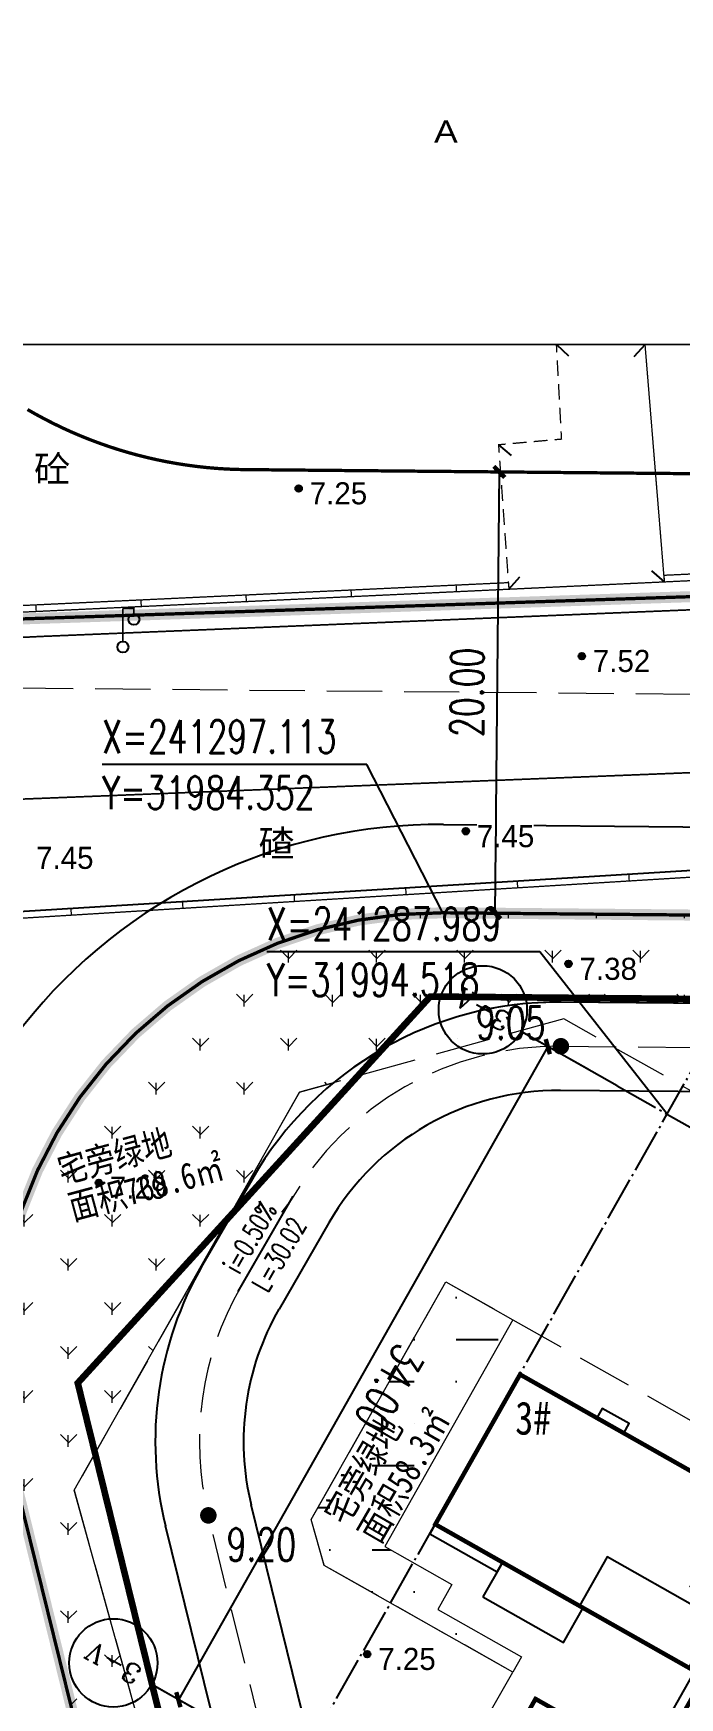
# Model space of a CAD drawing. Extents: x -83084 to 31773731, y -158416 to 241421036.
# Drawn here: x 31965.8 to 31995.1, y 241261.5 to 241337 of the extents above; entities that cross this region are included whole.
import ezdxf
from ezdxf.enums import TextEntityAlignment as Align
from ezdxf.xclip import XClip

# ---------------------------------------------------------------- set-up
doc = ezdxf.new("R2010")
doc.units = 0
doc.header["$LTSCALE"] = 1000
doc.header["$MEASUREMENT"] = 0
doc.header["$XCLIPFRAME"] = 0
for name, pattern in [('2', [0]), ('677', [0]), ('721020', [0]), ('721120', [0]), ('CENTER2', [1.125, 0.75, -0.125, 0.125, -0.125]), ('DASH', [0.35, 0.25, -0.1]), ('DOTE', [2.42, 2, -0.2, 0.02, -0.2])]:
    doc.linetypes.add(name, pattern=pattern)
for name, color, linetype in [('AXIS', 3, 'Continuous'), ('AXIS_TEXT', 7, 'Continuous'), ('DIM_COOR', 3, 'Continuous'), ('DIM_ELEV', 3, 'Continuous'), ('DIM_SYMB', 3, 'Continuous'), ('DOTE', 14, 'DOTE'), ('GZ_BJT_功能地块', 1, 'Continuous'), ('GZ_BJT_总平面', 2, 'Continuous'), ('GZ_BJT_指标表', 7, 'Continuous'), ('GZ_BJT_用地界线', 1, 'Continuous'), ('GZ_BJT_绿地', 3, 'Continuous'), ('MJX', 6, 'Continuous'), ('PUB_DIM', 3, 'Continuous'), ('PUB_TEXT', 7, 'Continuous'), ('Road_2', 134, 'Continuous'), ('ROOF', 4, 'Continuous'), ('净用地', 1, 'Continuous'), ('地库', 5, 'DASH'), ('规划道路边线', 165, 'Continuous')]:
    doc.layers.add(name, color=color, linetype=linetype)
for name, color, linetype, lineweight in [('xf', 153, 'Continuous', 0), ('绿地', 86, 'Continuous', 0), ('道路中线', 252, 'Continuous', 0)]:
    doc.layers.add(name, color=color, linetype=linetype, lineweight=lineweight)
doc.layers.add('地形', color=7, linetype='Continuous', true_color=0x323232)
doc.layers.add('建筑控制线', color=7, linetype='Continuous', true_color=0xff0505)
doc.styles.add('_TCH_AXIS', font='COMPLEX', dxfattribs={"bigfont": 'GBCBIG'})
doc.styles.add('_TCH_DIM', font='SIMPLEX', dxfattribs={"bigfont": 'GBCBIG'})
doc.styles.add('_TCH_DIM_T3', font='SIMPLEX', dxfattribs={"width": 0.705882, "bigfont": 'GBCBIG'})
doc.styles.add('COMPLEX', font='COMPLEX')
doc.styles.add('DMHT', font='')
doc.styles.add('GKST', font='')
doc.styles.add('JMHT', font='')
doc.styles.add('JTHT', font='')
doc.styles.add('黑体', font='simhei.ttf')
doc.styles.get('DMHT').set_extended_font_data('方正细等线简体')
doc.styles.get('GKST').set_extended_font_data('方正细等线简体')
doc.styles.get('JMHT').set_extended_font_data('方正细等线简体')
doc.styles.get('JTHT').set_extended_font_data('方正细等线简体')
doc.dimstyles.new('_TCH_ARCH_M_M&&1', dxfattribs={"dimtxt": 1.4875, "dimasz": 0.5, "dimexe": 1.25, "dimexo": 1.5, "dimgap": 0.63125, "dimtad": 1, "dimzin": 0, "dimdsep": 46, "dimtxsty": '_TCH_DIM_T3', "dimblk": 'ARCHTICK', "dimcen": 0.09, "dimclrt": 7, "dimazin": 2, "dimtfac": 1, "dimtdec": 0, "dimtix": 1, "dimtmove": 2, "dimatfit": 3, "dimfxl": 0, "dimtolj": 1, "dimtzin": 0, "dimarcsym": 0})

# ---------------------------------------------------------------- blocks, each defined once
blk = doc.blocks.new('jjjg')
at = {"layer": '净用地'}
blk.add_lwpolyline([(312.729, 260.842, 0.339359), (303.139, 268.339), (188.333, 269.388, 0.489761), (168.731, 244.6), (203.627, 103.082, 0.417511), (228.052, 88.507), (339.507, 117.323, 0.414214), (346.685, 129.508)], format="xyb", close=True, dxfattribs=at)
at = {"layer": '建筑控制线', "color": 1, "linetype": 'CENTER2', "ltscale": 0.01, "const_width": 0.5}
for points in [[(383.239, 107.973), (344.513, 97.96), (232.405, 68.975), (183.609, 58.956), (155.208, 51.953), (155.198, 51.951), (135.846, 179.065), (134.192, 189.926), (133.85, 194.329), (133.812, 204.312), (133.812, 204.314), (133.604, 259.566), (133.74, 265.128), (133.853, 269.743), (134.678, 279.892), (134.86, 281.203), (147.348, 281.975), (306.164, 287.26), (316.913, 289.169, 0.024864), (335.611, 291.821, 0.001838), (336.982, 292.091), (359.271, 296.561)], [(357.562, 275.82), (341.257, 272.55, 0.43043), (333.542, 260.242), (334.652, 255.949), (335.41, 253.018), (366.048, 134.514), (346.685, 129.508), (312.729, 260.842, 0.339359), (303.139, 268.339), (188.333, 269.388, 0.489761), (168.731, 244.6), (146.967, 207.555), (138.651, 241.283, -0.019329), (133.74, 265.128), (133.853, 269.743), (134.678, 279.892), (134.86, 281.203), (147.348, 281.975), (306.164, 287.26), (316.913, 289.169, 0.024864), (335.611, 291.821, 0.001838), (336.982, 292.091), (359.271, 296.561)]]:
    blk.add_lwpolyline(points, format="xyb", dxfattribs=at)
blk.add_lwpolyline([(494.359, 136.702), (383.239, 107.973), (344.513, 97.96), (232.405, 68.975), (183.609, 58.956), (152.953, 183.282), (146.967, 207.555), (168.731, 244.6), (203.627, 103.082, 0.417511), (228.052, 88.507), (339.507, 117.323, 0.414214), (346.685, 129.508), (366.048, 134.514, 0.414214), (378.233, 127.336), (473.781, 152.039, 0.284842), (488.344, 167.276, 0.182676), (486.181, 181.252), (468.473, 212.548, -0.074148), (445.195, 273.123), (466.343, 230.518), (514.694, 142.859)], format="xyb", close=True, dxfattribs=at)
blk.add_lwpolyline([(494.359, 136.702), (383.239, 107.973), (344.513, 97.96), (232.405, 68.975), (183.609, 58.956), (152.953, 183.282), (146.967, 207.555), (168.731, 244.6), (203.627, 103.082, 0.417511), (228.052, 88.507), (339.507, 117.323, 0.414214), (346.685, 129.508), (366.048, 134.514, 0.414214), (378.233, 127.336), (473.781, 152.039, 0.284842), (488.344, 167.276, 0.182676), (486.181, 181.252), (468.473, 212.548, -0.074148), (445.195, 273.123), (466.343, 230.518), (514.694, 142.859)], format="xyb", close=True, dxfattribs=at)
blk = doc.blocks.new('64343')
for p, q in [((-46.506, 139.304), (-90.069, 139.702)), ((-46.042, 135.3), (-90.105, 135.702)), ((-104.071, 131.703), (-106.327, 127.796)), ((-100.607, 129.703), (-102.863, 125.796)), ((-86.59, 45.825), (-104.122, 116.923)), ((-90.474, 44.867), (-108.005, 115.965))]:
    blk.add_line(p, q)
for centre, radius, start, end in [((-90.215, 123.703), 16, 89.4766, 150), ((-90.215, 123.703), 12, 89.4766, 150), ((-92.471, 119.796), 16, 150, 193.85182), ((-92.471, 119.796), 12, 150, 193.85182)]:
    blk.add_arc(centre, radius, start, end)
blk = doc.blocks.new('xf')
at = {"linetype": 'DASH', "ltscale": 0.01}
blk.add_lwpolyline([(-23.786, -95.034), (-28.503, -109.996), (-22.765, -121.018), (-2.998, -127.251), (9.655, -120.664), (13.042, -109.922), (0.93, -106.103), (-2.024, -115.469), (-3.941, -116.468), (-15.74, -112.748), (-11.387, -98.943)], close=True, dxfattribs=at)
blk = doc.blocks.new('21505003')
at = {"color": 0, "linetype": 'Continuous', "lineweight": -3}
blk.add_lwpolyline([(0, 0), (1.5, 0)], dxfattribs=at)
blk = doc.blocks.new('333')
at = {"color": 0, "linetype": 'Continuous', "lineweight": -3, "const_width": 0.15}
for points in [[(0, 0.5), (0, 3.5)], [(0, 3.5), (1, 3.5), (1, 3)]]:
    blk.add_lwpolyline(points, dxfattribs=at)
at = {"color": 0, "linetype": 'Continuous', "lineweight": -3}
for centre in [(1, 2.5), (0, 0)]:
    blk.add_circle(centre, 0.5, dxfattribs=at)
blk = doc.blocks.new('904')
at = {"linetype": '2'}
h = blk.add_hatch(color=0, dxfattribs=at)
edge = h.paths.add_edge_path(flags=0)
edge.add_arc((0, 0), 0.3, 0, 360)
at = {"color": 0, "linetype": 'Continuous', "lineweight": -3}
for radius in [0.3, 0.15]:
    blk.add_circle((0, 0), radius, dxfattribs=at)
blk = doc.blocks.new('ysdx12')
at = {"layer": '地形', "linetype": '721120', "lineweight": -3, "ltscale": 0.5, "const_width": 0.15}
blk.add_lwpolyline([(69.827, 199.881), (-48.646, 200.963), (-49.097, 200.971), (-49.548, 200.991), (-49.999, 201.02), (-50.448, 201.06), (-50.897, 201.11), (-51.344, 201.17), (-51.79, 201.24), (-52.234, 201.32), (-52.676, 201.41), (-53.116, 201.51), (-53.554, 201.62), (-53.989, 201.74), (-54.421, 201.869), (-54.851, 202.009), (-55.277, 202.158), (-55.699, 202.316), (-56.118, 202.484), (-56.533, 202.661), (-56.944, 202.848), (-57.35, 203.044), (-57.752, 203.249), (-58.15, 203.463), (-58.542, 203.686)], dxfattribs=at)
at = {"layer": '地形', "linetype": 'Continuous', "lineweight": -3, "ltscale": 0.5}
for points, const_width in [([(83.837, 228.783), (83.843, 206.618), (-60.916, 206.63), (-60.915, 224.143)], 0.075), ([(-34.573, 206.628), (-34.554, 206.271)], 0.06), ([(-34.239, 206.628), (-34.573, 206.628)], 0.06), ([(-34.535, 205.914), (-34.496, 205.2)], 0.06), ([(-33.235, 206.628), (-33.904, 206.628)], 0.06), ([(-32.231, 206.628), (-32.9, 206.628)], 0.06), ([(-31.227, 206.628), (-31.896, 206.628)], 0.06), ([(-30.528, 206.269), (-30.557, 206.628), (-30.892, 206.628)], 0.06), ([(-30.557, 206.628), (-29.68, 195.874)], 0.06), ([(-30.441, 205.194), (-30.499, 205.911)], 0.06), ([(-34.477, 204.844), (-34.438, 204.13)], 0.06), ([(-30.353, 204.119), (-30.411, 204.835)], 0.06), ([(-34.419, 203.773), (-34.38, 203.059)], 0.06), ([(-30.265, 203.043), (-30.324, 203.76)], 0.06), ([(-36.874, 202.119), (-37.191, 202.09), (-37.165, 201.727)], 0.06), ([(-35.925, 202.204), (-36.558, 202.147)], 0.06), ([(-34.975, 202.289), (-35.608, 202.232)], 0.06), ([(-34.361, 202.702), (-34.342, 202.345), (-34.658, 202.317)], 0.06), ([(-30.177, 201.968), (-30.236, 202.685)], 0.06), ([(-37.139, 201.363), (-37.087, 200.635)], 0.06), ([(-30.09, 200.892), (-30.148, 201.609)], 0.06), ([(-37.061, 200.272), (-37.009, 199.544)], 0.06), ([(-30.002, 199.817), (-30.061, 200.534)], 0.06), ([(-36.983, 199.18), (-36.931, 198.453)], 0.06), ([(-29.914, 198.742), (-29.973, 199.459)], 0.06), ([(-141.318, 189.364), (-138.744, 188.86), (-135.073, 188.266), (-89.118, 191.861), (-57.993, 193.4), (20.199, 196.606), (78.116, 198.751)], 0.075), ([(-29.827, 197.666), (-29.885, 198.383)], 0.06), ([(-36.905, 198.089), (-36.852, 197.361)], 0.06), ([(-36.826, 196.998), (-36.774, 196.27)], 0.06), ([(-29.739, 196.591), (-29.797, 197.308)], 0.06), ([(-29.695, 196.174), (-6.814, 197.251)], 0.06), ([(-29.68, 195.874), (-6.8, 196.952)], 0.06), ([(-30.072, 195.856), (-29.68, 195.874), (-29.71, 196.233)], 0.06), ([(-29.68, 195.874), (-29.695, 196.174)], 0.06), ([(-29.68, 195.874), (-29.695, 196.174)], 0.06), ([(-74.824, 194.049), (-36.736, 195.842)], 0.06), ([(-74.81, 193.749), (-36.722, 195.543)], 0.06), ([(-43.864, 195.206), (-43.878, 195.506)], 0.06), ([(-39.103, 195.431), (-39.117, 195.73)], 0.06), ([(-36.748, 195.906), (-36.722, 195.543), (-36.331, 195.561)], 0.06), ([(-36.722, 195.543), (-36.736, 195.842)], 0.06), ([(-36.722, 195.543), (-29.68, 195.874)], 0.06), ([(-35.94, 195.579), (-35.157, 195.616)], 0.06), ([(-34.766, 195.635), (-33.984, 195.672)], 0.06), ([(-33.593, 195.69), (-32.81, 195.727)], 0.06), ([(-32.419, 195.745), (-31.637, 195.782)], 0.06), ([(-31.245, 195.801), (-30.463, 195.837)], 0.06), ([(-58.147, 194.534), (-58.161, 194.833)], 0.06), ([(-53.386, 194.758), (-53.4, 195.058)], 0.06), ([(-48.625, 194.982), (-48.639, 195.282)], 0.06), ([(68.934, 190.807), (0.318, 188.37), (-68.765, 185.637), (-95.118, 183.709)], 0.075), ([(77.42, 189.285), (-68.801, 180.323), (-68.81, 180.735)], 0.06), ([(77.439, 188.986), (-69.095, 180.004), (-69.11, 180.729)], 0.06), ([(-31.291, 182.622), (-31.272, 182.322)], 0.06), ([(-41.403, 182.002), (-41.385, 181.703)], 0.06), ([(-36.347, 182.312), (-36.328, 182.013)], 0.06), ([(-56.572, 181.072), (-56.554, 180.773)], 0.06), ([(-51.516, 181.382), (-51.497, 181.083)], 0.06), ([(-46.459, 181.692), (-46.441, 181.393)], 0.06)]:
    blk.add_lwpolyline(points, dxfattribs=dict(at, const_width=const_width))
at = {"layer": '地形', "linetype": '721020', "lineweight": -3, "ltscale": 0.5, "const_width": 0.15}
blk.add_lwpolyline([(155.187, 19.465), (116.461, 9.453), (4.353, -19.532), (-44.443, -29.551), (-72.844, -36.554), (-72.854, -36.557), (-92.206, 90.558), (-93.86, 101.419), (-94.202, 105.822), (-94.24, 115.804), (-94.24, 115.807), (-94.448, 171.059), (-94.312, 176.62), (-94.199, 181.236), (-93.374, 191.385), (-93.192, 192.696), (-80.704, 193.468), (78.112, 198.753), (88.861, 200.662, 0.024922), (107.559, 203.314, 0.002245), (108.93, 203.583), (131.218, 208.054)], format="xyb", dxfattribs=at)
at = {"layer": '地形', "linetype": '677', "lineweight": -3, "ltscale": 0.5, "const_width": 0.06}
blk.add_lwpolyline([(-29.68, 195.874), (-6.8, 196.952)], dxfattribs=at)
at = {"layer": '地形', "linetype": '721120', "lineweight": -3, "ltscale": 0.5, "const_width": 0.15}
blk.add_lwpolyline([(84.677, 172.335), (118.633, 41.001, -0.414214), (111.455, 28.816), (0, 0, -0.417511), (-24.425, 14.575), (-59.321, 156.093, -0.489761), (-39.72, 180.881), (75.087, 179.832, -0.339359), (84.677, 172.335)], format="xyb", close=True, dxfattribs=at)
at = {"layer": '地形', "linetype": '677', "lineweight": -3, "ltscale": 0.5}
blk.add_polyline3d([(77.42, 189.285, 0), (-68.801, 180.323, 0), (-68.81, 180.735, 0)], dxfattribs=at)
at = {"layer": '地形', "linetype": 'Continuous'}
for p, xscale, yscale, rotation in [((-34.573, 206.628), 0.5, 0.5, 316.545281008781), ((-30.557, 206.628), 0.4999999999999999, 0.4999999999999999, 227.3286397304008), ((-37.191, 202.09), 0.5, 0.5, 319.6029108133856), ((-36.722, 195.543), 0.5, 0.5, 48.39567055187485), ((-29.68, 195.874), 0.5, 0.5, 138.679122719185)]:
    blk.add_blockref('21505003', p, dxfattribs=dict(at, xscale=xscale, yscale=yscale, rotation=rotation))
at = {"layer": '地形', "linetype": 'Continuous', "xscale": 0.5, "yscale": 0.5}
blk.add_blockref('333', (-54.22, 192.924), dxfattribs=at)
at = {"layer": '地形', "style": 'JMHT', "width": 1.2}
blk.add_text('A', height=1, dxfattribs=at).set_placement((-40.116, 215.484), align=Align.BOTTOM_LEFT)
at = {"layer": '地形', "style": 'GKST'}
blk.add_text('砼', height=1.2, dxfattribs=at).set_placement((-58.244, 200.035), align=Align.BOTTOM_LEFT)
at = {"layer": '地形', "style": 'JTHT'}
blk.add_text('碴', height=1.2, dxfattribs=at).set_placement((-47.251, 184.029), align=Align.MIDDLE_CENTER)
for points in [[(-45.752, 200.51), (-43.177, 200.51), (-43.177, 199.26), (-45.752, 199.26)], [(-32.922, 192.912), (-30.347, 192.912), (-30.347, 191.662), (-32.922, 191.662)], [(-38.177, 184.973), (-35.602, 184.973), (-35.602, 183.723), (-38.177, 183.723)], [(-58.153, 183.99), (-55.578, 183.99), (-55.578, 182.74), (-58.153, 182.74)], [(-33.523, 178.961), (-30.948, 178.961), (-30.948, 177.711), (-33.523, 177.711)], [(-54.813, 169.041), (-52.238, 169.041), (-52.238, 167.791), (-54.813, 167.791)], [(-42.645, 147.689), (-40.07, 147.689), (-40.07, 146.439), (-42.645, 146.439)]]:
    blk.add_wipeout(points).dxf.layer = '地形'
at = {"layer": '地形', "linetype": 'Continuous', "xscale": 0.5, "yscale": 0.5}
for p in [(-46.252, 200.11), (-33.422, 192.512), (-38.677, 184.573), (-34.023, 178.561), (-55.313, 168.641), (-43.145, 147.289)]:
    blk.add_blockref('904', p, dxfattribs=at)
at = {"layer": '地形', "style": 'DMHT'}
for s, p in [('7.25', (-45.752, 200.39)), ('7.52', (-32.922, 192.792)), ('7.45', (-38.177, 184.853)), ('7.45', (-58.153, 183.87)), ('7.38', (-33.523, 178.841)), ('7.29', (-54.813, 168.921)), ('7.25', (-42.645, 147.569))]:
    blk.add_text(s, height=1, dxfattribs=at).set_placement(p, align=Align.TOP_LEFT)
blk = doc.blocks.new('azf13')
at = {"layer": 'MJX', "color": 0, "ltscale": 10}
blk.add_line((6.925, 7.65), (11.4, 7.65), dxfattribs=at)
at = {"layer": 'MJX', "color": 0, "ltscale": 10, "const_width": 0.2}
blk.add_lwpolyline([(0.7, 4.8), (2.025, 6.125), (2.025, 8.35), (3.625, 8.35), (3.625, 9.85), (-0.875, 9.85), (-0.875, 21.35), (6.925, 21.35), (6.925, 7.15), (9.8, 7.15), (9.8, 7.35), (11.4, 7.35), (11.4, 9.1), (13.6, 9.1), (13.6, 10.7), (15.9, 10.7), (15.9, 11.3), (21.1, 11.3), (21.1, 8.3), (20.1, 8.3), (20.1, 1.9), (21.6, 1.9), (21.6, -0.1), (21.1, -0.1), (21.1, -3.3), (17.6, -3.3), (17.6, -2.7), (12.1, -2.7), (12.1, 1.7), (10.7, 1.7), (10.7, 3.85), (9.1, 3.85), (9.1, 2.025), (5.275, -1.8), (3.495, -1.8), (3.495, -3.55), (5.445, -3.55), (5.445, -4.65), (9.65, -4.65), (9.65, -9.95), (8.65, -9.95), (8.65, -12.65), (5.15, -12.65), (5.15, -12.25), (-1.65, -12.25), (-1.65, -12.65), (-5.15, -12.65), (-5.15, -9.95), (-6.15, -9.95), (-6.15, -4.65), (-1.85, -4.65), (-1.85, -3.55), (0, -3.55), (0, 0), (-14, 0), (-14, 7.8), (-2.5, 7.8), (-2.5, 3.3), (-1, 3.3), (-1, 4.8)], close=True, dxfattribs=at)
at = {"layer": 'MJX', "color": 0, "ltscale": 10}
for points in [[(7.425, 21.35), (7.425, 17.85), (6.925, 17.85), (6.925, 21.35)], [(-0.875, 17.35), (-0.875, 15.95), (-1.375, 15.95), (-1.375, 17.35)], [(8.725, 17.85), (8.725, 13.65), (6.925, 13.65), (6.925, 17.85)], [(-0.875, 12.45), (-0.875, 11.05), (-1.375, 11.05), (-1.375, 12.45)], [(21.6, 11.3), (21.1, 11.3), (21.1, 8.3), (21.6, 8.3)], [(3.625, 9.85), (1.325, 9.85), (1.325, 8.15), (2.025, 8.15), (2.025, 8.35), (3.625, 8.35)], [(13.6, 9.1), (13.6, 10.3), (13.1, 10.3), (13.1, 9.1)], [(-10, 7.8), (-8.6, 7.8), (-8.6, 8.3), (-10, 8.3)], [(-5.1, 7.8), (-3.7, 7.8), (-3.7, 8.3), (-5.1, 8.3)], [(21.6, 8.3), (20.1, 8.3), (20.1, 1.9), (21.6, 1.9)], [(-2.5, 3.3), (-2.5, 5.6), (-0.8, 5.6), (-0.8, 4.8), (-1, 4.8), (-1, 3.3)], [(1.505, 1.8), (1.505, -1.35), (3.295, -1.35), (3.295, -1.8), (5.275, -1.8), (9.1, 2.025), (9.1, 4.05), (8.495, 4.05), (8.495, 5.65), (5.355, 5.65)], [(3.44, 0.466), (6.834, 3.86), (8.885, 1.81), (5.49, -1.585)], [(9.1, 3.35), (10.7, 3.35), (10.7, 3.85), (9.1, 3.85)], [(-0.8, 0), (-0.8, 1.4), (0.2, 1.4), (0.2, 3.3), (-1.65, 3.3), (-1.65, 2.55), (-6.5, 2.55), (-6.5, 0)], [(-14, -0.5), (-10.5, -0.5), (-10.5, 0), (-14, 0)], [(-10.5, -1.8), (-6.3, -1.8), (-6.3, 0), (-10.5, 0)], [(0, -3.55), (0, 0), (-0.5, 0), (-0.5, -3.55)], [(21.6, -0.1), (21.1, -0.1), (21.1, -3.3), (21.6, -3.3)], [(3.495, -3.55), (3.495, -1.8), (3.995, -1.8), (3.995, -3.55)], [(14.7, -3.2), (16.1, -3.2), (16.1, -2.7), (14.7, -2.7)], [(-6.65, -8.35), (-6.65, -6.95), (-6.15, -6.95), (-6.15, -8.35)], [(10.15, -8.35), (10.15, -6.95), (9.65, -6.95), (9.65, -8.35)], [(-5.15, -13.15), (-1.65, -13.15), (-1.65, -12.65), (-5.15, -12.65)], [(-1.85, -13.75), (5.35, -13.75), (5.35, -13.15), (5.15, -13.15), (5.15, -12.25), (-1.65, -12.25), (-1.65, -13.15), (-1.85, -13.15)], [(5.15, -13.15), (8.65, -13.15), (8.65, -12.65), (5.15, -12.65)]]:
    blk.add_lwpolyline(points, close=True, dxfattribs=at)
blk = doc.blocks.new('_ArchTick')
at = {"color": 0, "linetype": 'ByBlock', "const_width": 0.4}
blk.add_lwpolyline([(-0.5, -0.5), (0.5, 0.5)], dxfattribs=at)
blk = doc.blocks.new('*D189')
at = {"layer": 'Defpoints', "color": 0, "transparency": 16777216}
for p in [(-82.53, 158.835), (-80.152, 158.813), (-82.713, 138.836)]:
    blk.add_point(p, dxfattribs=at)
at = {"layer": 'PUB_DIM', "color": 0, "lineweight": -2, "transparency": 16777216}
for p, q in [((-81.03, 158.821), (-78.902, 158.802)), ((-80.335, 138.814), (-80.152, 158.813)), ((-81.213, 138.822), (-79.085, 138.803))]:
    blk.add_line(p, q, dxfattribs=at)
at = {"layer": 'PUB_DIM', "color": 0, "lineweight": -2, "transparency": 16777216, "xscale": 0.5, "yscale": 0.5, "zscale": 0.5}
for p, rotation in [((-80.152, 158.813), 89.47660326516423), ((-80.335, 138.814), 269.4766032651642)]:
    blk.add_blockref('_ArchTick', p, dxfattribs=dict(at, rotation=rotation))
at = {"layer": 'PUB_DIM', "color": 7, "transparency": 16777216, "insert": (-81.618, 148.826), "char_height": 1.4875, "attachment_point": 5, "rotation": 89.4766, "style": '_TCH_DIM_T3'}
blk.add_mtext('\\A1;20.00', dxfattribs=at)
blk = doc.blocks.new('2334223')
at = {"layer": 'DIM_SYMB'}
blk.add_hatch(color=256, dxfattribs=at).paths.add_polyline_path([(-71.275, 80.183), (-71.725, 79.403), (-71.829, 79.463)])
at = {"layer": 'DIM_ELEV', "color": 12, "const_width": 0.375}
for points in [[(-58.957, 86.971, 1), (-59.332, 86.971, 1)], [(-75.309, 65.713, 1), (-74.934, 65.713, 1)]]:
    blk.add_lwpolyline(points, format="xyb", close=True, dxfattribs=at)
at = {"layer": 'DIM_SYMB'}
blk.add_lwpolyline([(-73.775, 75.853), (-71.275, 80.183)], dxfattribs=at)
at = {"layer": '道路中线', "linetype": 'DASH', "ltscale": 0.01}
blk.add_lwpolyline([(-35.971, -27.709, 0.198912), (-42.494, -19.208), (-50.956, -14.323, -0.204126), (-57.549, -5.55), (-75.121, 65.713, -0.193709), (-73.653, 76.064), (-71.397, 79.971, -0.270398), (-59.145, 86.971), (-4.093, 86.468)], format="xyb", dxfattribs=at)
at = {"style": '_TCH_DIM', "width": 0.705882}
blk.add_text('L=30.02', height=0.8925, rotation=60, dxfattribs=at).set_placement((-72.431, 75.764))
at = {"layer": 'DIM_SYMB', "color": 7, "style": '_TCH_DIM', "width": 0.705882}
blk.add_text('i=0.50%', height=0.8925, rotation=60, dxfattribs=at).set_placement((-73.713, 76.59))
at = {"layer": 'PUB_TEXT', "color": 12, "style": '_TCH_DIM', "width": 0.705882}
for s, p in [('9.05', (-62.992, 87.288)), ('9.20', (-74.294, 63.646))]:
    blk.add_text(s, height=1.4875, dxfattribs=at).set_placement(p)
blk = doc.blocks.new('ghdlbx')
at = {"layer": '规划道路边线', "linetype": '721120', "lineweight": -3, "ltscale": 0.5, "const_width": 0.15}
blk.add_lwpolyline([(69.827, 199.881), (-48.646, 200.963), (-49.097, 200.971), (-49.548, 200.991), (-49.999, 201.02), (-50.448, 201.06), (-50.897, 201.11), (-51.344, 201.17), (-51.79, 201.24), (-52.234, 201.32), (-52.676, 201.41), (-53.116, 201.51), (-53.554, 201.62), (-53.989, 201.74), (-54.421, 201.869), (-54.851, 202.009), (-55.277, 202.158), (-55.699, 202.316), (-56.118, 202.484), (-56.533, 202.661), (-56.944, 202.848), (-57.35, 203.044), (-57.752, 203.249), (-58.15, 203.463), (-58.542, 203.686)], dxfattribs=at)
blk.add_lwpolyline([(84.677, 172.335), (118.633, 41.001, -0.414214), (111.455, 28.816), (0, 0, -0.417511), (-24.425, 14.575), (-59.321, 156.093, -0.489761), (-39.72, 180.881), (75.087, 179.832, -0.339359), (84.677, 172.335)], format="xyb", close=True, dxfattribs=at)
at = {"layer": '道路中线', "linetype": 'DASH', "ltscale": 0.01}
blk.add_line((90.519, 189.691), (-81.137, 191.259), dxfattribs=at)
blk = doc.blocks.new('zbyd')
at = {"layer": 'DIM_COOR', "color": 3}
for p, q in [((-329.808, 133.244), (-341.798, 133.244)), ((-326.362, 126.528), (-329.808, 133.244))]:
    blk.add_line(p, q, dxfattribs=at)
at = {"layer": 'PUB_TEXT', "style": '_TCH_DIM', "width": 0.705882}
for s, p in [('X=241297.113', (-341.798, 133.769)), ('Y=31984.352', (-341.798, 131.231))]:
    blk.add_text(s, height=1.4875, dxfattribs=at).set_placement(p)
blk = doc.blocks.new('_AXISO')
blk.add_circle((0, 0), 0.5)
at = {"layer": 'AXIS_TEXT', "style": 'COMPLEX', "width": 1.041667}
blk.add_attdef('A', text='', height=0.56, dxfattribs=at).set_placement((-0.25, -0.28), (0.25, -0.28), align=Align.FIT)
blk = doc.blocks.new('*D116')
at = {"layer": 'Defpoints', "color": 0, "transparency": 16777216}
for p in [(11.793, 19.056), (15.408, 19.056), (11.793, -14.944)]:
    blk.add_point(p, dxfattribs=at)
at = {"layer": 'PUB_DIM', "color": 0, "lineweight": -2, "transparency": 16777216}
for p, q in [((13.293, 19.056), (16.658, 19.056)), ((15.408, -14.944), (15.408, 19.056)), ((13.293, -14.944), (16.658, -14.944))]:
    blk.add_line(p, q, dxfattribs=at)
at = {"layer": 'PUB_DIM', "color": 0, "lineweight": -2, "transparency": 16777216, "xscale": 0.5, "yscale": 0.5, "zscale": 0.5}
for p, rotation in [((15.408, 19.056), 90), ((15.408, -14.944), 270)]:
    blk.add_blockref('_ArchTick', p, dxfattribs=dict(at, rotation=rotation))
at = {"layer": 'PUB_DIM', "color": 7, "transparency": 16777216, "insert": (14.033, 2.056), "char_height": 1.4875, "attachment_point": 5, "rotation": 90, "style": '_TCH_DIM_T3'}
blk.add_mtext('\\A1;34.00', dxfattribs=at)
blk = doc.blocks.new('*D117')
at = {"layer": 'Defpoints', "color": 0, "transparency": 16777216}
for p in [(9.196, 23.871), (-26.404, 20.477), (9.196, 20.477)]:
    blk.add_point(p, dxfattribs=at)
at = {"layer": 'PUB_DIM', "color": 0, "lineweight": -2, "transparency": 16777216}
for p, q in [((-26.404, 21.977), (-26.404, 25.121)), ((9.196, 21.977), (9.196, 25.121)), ((-26.404, 23.871), (9.196, 23.871))]:
    blk.add_line(p, q, dxfattribs=at)
at = {"layer": 'PUB_DIM', "color": 0, "lineweight": -2, "transparency": 16777216, "xscale": 0.5, "yscale": 0.5, "zscale": 0.5, "rotation": 180}
blk.add_blockref('_ArchTick', (-26.404, 23.871), dxfattribs=at)
at = {"layer": 'PUB_DIM', "color": 0, "lineweight": -2, "transparency": 16777216, "xscale": 0.5, "yscale": 0.5, "zscale": 0.5}
blk.add_blockref('_ArchTick', (9.196, 23.871), dxfattribs=at)
at = {"layer": 'PUB_DIM', "color": 7, "transparency": 16777216, "insert": (-8.604, 25.246), "char_height": 1.4875, "attachment_point": 5, "style": '_TCH_DIM_T3'}
blk.add_mtext('\\A1;35.60', dxfattribs=at)
blk = doc.blocks.new('cc')
at = {"layer": 'PUB_DIM'}
dim = blk.add_aligned_dim(p1=(-82.713, 138.836), p2=(-82.53, 158.835), distance=-2.378, dimstyle='_TCH_ARCH_M_M&&1', dxfattribs=at)
dim.commit()
dim.dimension.update_dxf_attribs({"geometry": '*D189', "text_midpoint": (-81.618, 148.826)})
blk = doc.blocks.new('ADSFDFW')
at = {"layer": 'AXIS'}
for p, q in [((-26.404, 20.477), (-26.404, 25.477)), ((9.196, 20.477), (9.196, 25.477)), ((11.793, 19.056), (16.793, 19.056)), ((11.793, -14.944), (16.793, -14.944))]:
    blk.add_line(p, q, dxfattribs=at)
at = {"layer": 'DOTE', "ltscale": 0.001}
for p, q in [((-26.404, 20.477), (-26.404, -17.305)), ((9.196, 20.477), (9.196, -17.305)), ((11.793, 19.056), (-28.461, 19.056)), ((11.793, -14.944), (-28.461, -14.944))]:
    blk.add_line(p, q, dxfattribs=at)
at = {"layer": 'AXIS'}
ref = blk.add_blockref('_AXISO', (-26.404, 27.477), dxfattribs=dict(at, xscale=4, yscale=4, zscale=4))
ref.add_attrib('A', '3-1', dxfattribs={"layer": 'AXIS_TEXT', "height": 1.0148, "style": '_TCH_AXIS'}).set_placement((-27.709, 26.97), (-25.099, 26.97), align=Align.FIT)
ref = blk.add_blockref('_AXISO', (9.196, 27.477), dxfattribs=dict(at, xscale=4, yscale=4, zscale=4))
ref.add_attrib('A', '3-23', dxfattribs={"layer": 'AXIS_TEXT', "height": 0.7193, "style": '_TCH_AXIS'}).set_placement((7.843, 27.118), (10.549, 27.118), align=Align.FIT)
ref = blk.add_blockref('_AXISO', (18.793, 19.056), dxfattribs=dict(at, xscale=4, yscale=4, zscale=4))
ref.add_attrib('A', '3-V', dxfattribs={"layer": 'AXIS_TEXT', "height": 0.8854, "style": '_TCH_AXIS'}).set_placement((17.464, 18.613), (20.121, 18.613), align=Align.FIT)
ref = blk.add_blockref('_AXISO', (18.793, -14.944), dxfattribs=dict(at, xscale=4, yscale=4, zscale=4))
ref.add_attrib('A', '3-A', dxfattribs={"layer": 'AXIS_TEXT', "height": 0.8854, "style": '_TCH_AXIS'}).set_placement((17.464, -15.387), (20.121, -15.387), align=Align.FIT)
at = {"layer": 'PUB_DIM'}
for p1, p2, distance, picture, middle in [((-26.404, 20.477), (9.196, 20.477), 3.394, '*D117', (-8.604, 25.246)), ((11.793, -14.944), (11.793, 19.056), -3.616, '*D116', (14.033, 2.056))]:
    dim = blk.add_aligned_dim(p1=p1, p2=p2, distance=distance, dimstyle='_TCH_ARCH_M_M&&1', dxfattribs=at)
    dim.commit()
    dim.dimension.update_dxf_attribs({"geometry": picture, "text_midpoint": middle})

msp = doc.modelspace()

# ---------------------------------------------------------------- linework, layer by layer
at = {"layer": 'GZ_BJT_功能地块', "lineweight": 0}
msp.add_lwpolyline([(32108.749, 241288.568, 0.339359), (32099.159, 241296.065), (31984.352, 241297.113, 0.489761), (31964.751, 241272.326), (31999.647, 241130.808, 0.417511), (32024.072, 241116.233), (32135.527, 241145.049, 0.414214), (32142.705, 241157.234)], format="xyb", close=True, dxfattribs=at)
at = {"layer": 'GZ_BJT_总平面', "lineweight": 0}
msp.add_lwpolyline([(32108.749, 241288.568, 0.339359), (32099.159, 241296.065), (31984.352, 241297.113, 0.489761), (31964.751, 241272.326), (31999.647, 241130.808, 0.417511), (32024.072, 241116.233), (32135.527, 241145.049, 0.414214), (32142.705, 241157.234)], format="xyb", close=True, dxfattribs=at)
at = {"layer": 'GZ_BJT_用地界线', "linetype": 'CENTER2', "lineweight": 0, "ltscale": 10, "const_width": 0.001}
msp.add_lwpolyline([(32179.259, 241135.698), (32140.533, 241125.686), (32028.425, 241096.701), (31979.629, 241086.682), (31951.228, 241079.679), (31951.218, 241079.676), (31931.866, 241206.791), (31930.212, 241217.652), (31929.87, 241222.055), (31929.832, 241232.037), (31929.832, 241232.04), (31929.624, 241287.292), (31929.76, 241292.853), (31929.873, 241297.469), (31930.698, 241307.618), (31930.88, 241308.929), (31943.368, 241309.701), (32102.184, 241314.986), (32112.933, 241316.895, 0.024864), (32131.631, 241319.547, 0.001838), (32133.002, 241319.816), (32155.29, 241324.287)], format="xyb", dxfattribs=at)
msp.add_lwpolyline([(32179.259, 241135.698), (32140.533, 241125.686), (32028.425, 241096.701), (31979.629, 241086.682), (31951.228, 241079.679), (31951.218, 241079.676), (31931.866, 241206.791), (31930.212, 241217.652), (31929.87, 241222.055), (31929.832, 241232.037), (31929.832, 241232.04), (31929.624, 241287.292), (31929.76, 241292.853), (31929.873, 241297.469), (31930.698, 241307.618), (31930.88, 241308.929), (31943.368, 241309.701), (32102.184, 241314.986), (32112.933, 241316.895, 0.024864), (32131.631, 241319.547, 0.001838), (32133.002, 241319.816), (32155.29, 241324.287)], format="xyb", dxfattribs=at)
msp.add_lwpolyline([(32179.259, 241135.698), (32140.533, 241125.686), (32028.425, 241096.701), (31979.629, 241086.682), (31951.228, 241079.679), (31951.218, 241079.676), (31931.866, 241206.791), (31930.212, 241217.652), (31929.87, 241222.055), (31929.832, 241232.037), (31929.832, 241232.04), (31929.624, 241287.292), (31929.76, 241292.853), (31929.873, 241297.469), (31930.698, 241307.618), (31930.88, 241308.929), (31943.368, 241309.701), (32102.184, 241314.986), (32112.933, 241316.895, 0.024864), (32131.631, 241319.547, 0.001838), (32133.002, 241319.816), (32155.29, 241324.287)], format="xyb", dxfattribs=at)
msp.add_lwpolyline([(32179.259, 241135.698), (32140.533, 241125.686), (32028.425, 241096.701), (31979.629, 241086.682), (31951.228, 241079.679), (31951.218, 241079.676), (31931.866, 241206.791), (31930.212, 241217.652), (31929.87, 241222.055), (31929.832, 241232.037), (31929.832, 241232.04), (31929.624, 241287.292), (31929.76, 241292.853), (31929.873, 241297.469), (31930.698, 241307.618), (31930.88, 241308.929), (31943.368, 241309.701), (32102.184, 241314.986), (32112.933, 241316.895, 0.024864), (32131.631, 241319.547, 0.001838), (32133.002, 241319.816), (32155.29, 241324.287)], format="xyb", dxfattribs=at)
at = {"layer": 'GZ_BJT_用地界线', "lineweight": 0}
msp.add_lwpolyline([(32108.749, 241288.568, 0.339359), (32099.159, 241296.065), (31984.352, 241297.113, 0.489761), (31964.751, 241272.326), (31999.647, 241130.808, 0.417511), (32024.072, 241116.233), (32135.527, 241145.049, 0.414214), (32142.705, 241157.234)], format="xyb", close=True, dxfattribs=at)
msp.add_lwpolyline([(32108.749, 241288.568, 0.339359), (32099.159, 241296.065), (31984.352, 241297.113, 0.489761), (31964.751, 241272.326), (31999.647, 241130.808, 0.417511), (32024.072, 241116.233), (32135.527, 241145.049, 0.414214), (32142.705, 241157.234)], format="xyb", close=True, dxfattribs=at)
msp.add_lwpolyline([(32108.749, 241288.568, 0.339359), (32099.159, 241296.065), (31984.352, 241297.113, 0.489761), (31964.751, 241272.326), (31999.647, 241130.808, 0.417511), (32024.072, 241116.233), (32135.527, 241145.049, 0.414214), (32142.705, 241157.234)], format="xyb", close=True, dxfattribs=at)
msp.add_lwpolyline([(32108.749, 241288.568, 0.339359), (32099.159, 241296.065), (31984.352, 241297.113, 0.489761), (31964.751, 241272.326), (31999.647, 241130.808, 0.417511), (32024.072, 241116.233), (32135.527, 241145.049, 0.414214), (32142.705, 241157.234)], format="xyb", close=True, dxfattribs=at)
msp.add_lwpolyline([(32108.749, 241288.568, 0.339359), (32099.159, 241296.065), (31984.352, 241297.113, 0.489761), (31964.751, 241272.326), (31999.647, 241130.808, 0.417511), (32024.072, 241116.233), (32135.527, 241145.049, 0.414214), (32142.705, 241157.234)], format="xyb", close=True, dxfattribs=at)
msp.add_lwpolyline([(32108.749, 241288.568, 0.339359), (32099.159, 241296.065), (31984.352, 241297.113, 0.489761), (31964.751, 241272.326), (31999.647, 241130.808, 0.417511), (32024.072, 241116.233), (32135.527, 241145.049, 0.414214), (32142.705, 241157.234)], format="xyb", close=True, dxfattribs=at)

# ---------------------------------------------------------------- next in the draw order: wipeouts: each hides what was drawn before it
msp.add_wipeout([(32128.838, 241433.226), (32128.838, 241391.226), (31905.854, 241391.226), (31905.854, 241333.087), (31867.793, 241333.087), (31867.793, 241211.576), (31912.1, 241211.576), (31912.1, 241022.726), (31783.02, 241022.726), (31783.02, 241433.226)])

# ---------------------------------------------------------------- next in the draw order: linework, layer by layer
at = {"layer": 'GZ_BJT_用地界线', "linetype": 'CENTER2', "lineweight": 0}
msp.add_lwpolyline([(32153.582, 241303.546), (32137.277, 241300.275, 0.43043), (32129.562, 241287.968), (32130.672, 241283.674), (32131.43, 241280.744), (32162.068, 241162.24), (32142.705, 241157.234), (32108.749, 241288.568, 0.339359), (32099.159, 241296.065), (31984.352, 241297.113, 0.489761), (31964.751, 241272.326), (31942.987, 241235.281), (31934.671, 241269.009, -0.019329), (31929.76, 241292.853), (31929.873, 241297.469), (31930.698, 241307.618), (31930.88, 241308.929), (31943.368, 241309.701), (32102.184, 241314.986), (32112.933, 241316.895, 0.024864), (32131.631, 241319.547, 0.001838), (32133.002, 241319.816), (32155.29, 241324.287)], format="xyb", dxfattribs=at)
msp.add_lwpolyline([(32290.379, 241164.428), (32179.259, 241135.698), (32140.533, 241125.686), (32028.425, 241096.701), (31979.629, 241086.682), (31948.973, 241211.008), (31942.987, 241235.281), (31964.751, 241272.326), (31999.647, 241130.808, 0.417511), (32024.072, 241116.233), (32135.527, 241145.049, 0.414214), (32142.705, 241157.234), (32162.068, 241162.24, 0.414214), (32174.253, 241155.062), (32269.801, 241179.765, 0.284842), (32284.364, 241195.002, 0.182676), (32282.201, 241208.978), (32264.493, 241240.274, -0.074148), (32241.215, 241300.849), (32262.363, 241258.244), (32310.714, 241170.585)], format="xyb", close=True, dxfattribs=at)
at = {"layer": 'Road_2'}
msp.add_line((31984.389, 241301.113), (32099.195, 241300.064), dxfattribs=at)
msp.add_arc((31984.17, 241277.114), 24, 89.4766, 193.85182, dxfattribs=at)

# ---------------------------------------------------------------- next in the draw order: block references
at = {"layer": 'PUB_TEXT'}
ref = msp.add_blockref('jjjg', (31796.02, 241027.726), dxfattribs=at)
XClip(ref).set_block_clipping_path([(-13.0000000003, -5.0000000001), (531.4999999997, 405.4999999999)])
at = {"layer": 'Road_2'}
msp.add_blockref('64343', (32079.791, 241153.362), dxfattribs=at)
at = {"layer": 'xf', "rotation": 257.9999999945844}
msp.add_blockref('xf', (32091.496, 241241.557), dxfattribs=at)

# ---------------------------------------------------------------- next in the draw order: block references
ref = msp.add_blockref('ysdx12', (32024.072, 241116.233))
XClip(ref).set_block_clipping_path([(-272.4682125144, -93.5070921242), (303.3494281587, 310.7769526536)])

# ---------------------------------------------------------------- next in the draw order: linework, layer by layer
at = {"layer": 'GZ_BJT_绿地', "lineweight": 0}
msp.add_lwpolyline([(32001.6, 241292.956), (32033.285, 241292.666, 0.414214), (32034.799, 241294.152), (32034.8, 241294.252), (32022.8, 241294.362), (32022.822, 241296.762), (31984.352, 241297.113, 0.489761), (31964.751, 241272.326), (31985.83, 241186.841), (31986.696, 241187.055), (31982.657, 241201.618), (31986.713, 241208.788), (31975.313, 241255.021), (31971.462, 241257.2), (31967.65, 241270.946), (31977.856, 241288.986), (31979.403, 241289.415, -0.17634), (31989.722, 241293.064)], format="xyb", close=True, dxfattribs=at)
msp.add_lwpolyline([(31987.519, 241262.707), (31978.971, 241267.543), (31978.393, 241269.627), (31984.485, 241280.394), (31987.531, 241278.671), (31981.721, 241268.401), (31984.767, 241266.677), (31984.127, 241265.546), (31987.913, 241263.404)], close=True, dxfattribs=at)
at = {"layer": '地库', "ltscale": 0.005, "const_width": 0.3}
msp.add_lwpolyline([(32002.984, 241133.148), (32025.047, 241120.41), (32130.183, 241147.592), (32136.018, 241167.916), (32106.812, 241280.88), (32095.393, 241292.299), (31983.781, 241293.318), (31967.808, 241275.804), (32002.984, 241133.148)], close=True, dxfattribs=at)
at = {"layer": '绿地'}
msp.add_lwpolyline([(32001.6, 241292.956), (32033.285, 241292.666, 0.414214), (32034.799, 241294.152), (32034.8, 241294.252), (32022.8, 241294.362), (32022.822, 241296.762), (31984.352, 241297.113, 0.489761), (31964.751, 241272.326), (31985.83, 241186.841), (31986.696, 241187.055), (31982.657, 241201.618), (31986.713, 241208.788), (31975.313, 241255.021), (31971.462, 241257.2), (31967.65, 241270.946), (31977.856, 241288.986), (31979.403, 241289.415, -0.17634), (31989.722, 241293.064), (32001.6, 241292.956)], format="xyb", dxfattribs=at)
msp.add_lwpolyline([(31987.519, 241262.707), (31978.971, 241267.543), (31978.393, 241269.627), (31984.485, 241280.394), (31987.531, 241278.671), (31981.721, 241268.401), (31984.767, 241266.677), (31984.127, 241265.546), (31987.913, 241263.404)], close=True, dxfattribs=at)

# ---------------------------------------------------------------- next in the draw order: block references
ref = msp.add_blockref('ghdlbx', (32024.072, 241116.233))
XClip(ref).set_block_clipping_path([(-228.0520679788, -93.5070920873), (303.447932021, 316.9929079127)])
for name, p in [('zbyd', (32310.714, 241170.585)), ('cc', (32067.065, 241158.277)), ('2334223', (32048.848, 241204.094))]:
    msp.add_blockref(name, p)
at = {"layer": 'ROOF', "rotation": 330.4999999995573}
msp.add_blockref('azf13', (31996.196, 241262.509), dxfattribs=at)

# ---------------------------------------------------------------- next in the draw order: texts
at = {"layer": 'PUB_TEXT', "style": '黑体', "width": 0.8}
msp.add_text('3#', height=1.5, dxfattribs=at).set_placement((31987.633, 241273.467))
at = {"layer": '绿地', "style": '黑体', "width": 0.8}
for s, rotation, p in [('宅旁绿地', 15.1176, (31967.097, 241284.816)), ('面积768.6㎡', 15.1176, (31967.593, 241283.16)), ('面积58.3㎡', 59.9219, (31981.469, 241268.456)), ('宅旁绿地', 59.9219, (31979.951, 241269.281))]:
    msp.add_text(s, height=1.2, rotation=rotation, dxfattribs=at).set_placement(p)

# ---------------------------------------------------------------- next in the draw order: wipeouts: each hides what was drawn before it
msp.add_wipeout([(32128.838, 241433.226), (32128.838, 241391.226), (31905.854, 241391.226), (31906.098, 241297.303), (31867.793, 241297.303), (31867.793, 241211.576), (31912.1, 241211.576), (31912.1, 241022.726), (31783.02, 241022.726), (31783.02, 241433.226)])

# ---------------------------------------------------------------- next in the draw order: hatches: boundary and pattern name
at = {"layer": 'GZ_BJT_指标表'}
h = msp.add_hatch(dxfattribs=at)
h.set_pattern_fill('MUDST', color=256)
h.set_pattern_definition([(0, (0, 0), (3.81, 1.905), [1.905, -1.905, 0, -1.905, 0, -1.905])])
h.paths.add_polyline_path([(31987.519, 241262.707), (31978.971, 241267.543), (31978.393, 241269.627), (31984.485, 241280.394), (31987.531, 241278.671), (31981.721, 241268.401), (31984.767, 241266.677), (31984.127, 241265.546), (31987.913, 241263.404)], flags=17)
at = {"layer": '绿地'}
h = msp.add_hatch(dxfattribs=at)
h.set_pattern_fill('GRASS', color=256)
h.set_pattern_definition([(90, (0, 0), (-1.99559095, 1.99559095), [0.52916132, -3.4620203]), (45, (0, 0), (-1.99559231, 1.99559231), [0.52916132, -2.2930323]), (135, (0, 0), (-1.99559231, -1.99559231), [0.52916132, -2.2930323])])
edge = h.paths.add_edge_path()
edge.add_line((32001.6, 241292.956), (32033.285, 241292.666))
edge.add_arc((32033.299, 241294.166), 1.5, 269.4766, 359.4766)
edge.add_line((32034.799, 241294.152), (32034.8, 241294.252))
edge.add_line((32034.8, 241294.252), (32022.8, 241294.362))
edge.add_line((32022.8, 241294.362), (32022.822, 241296.762))
edge.add_line((32022.822, 241296.762), (31984.352, 241297.113))
edge.add_arc((31984.17, 241277.114), 20, 89.4766, 193.85182)
edge.add_line((31964.751, 241272.326), (31985.83, 241186.841))
edge.add_line((31985.83, 241186.841), (31986.696, 241187.055))
edge.add_line((31986.696, 241187.055), (31982.657, 241201.618))
edge.add_line((31982.657, 241201.618), (31986.713, 241208.788))
edge.add_line((31986.713, 241208.788), (31975.313, 241255.021))
edge.add_line((31975.313, 241255.021), (31971.462, 241257.2))
edge.add_line((31971.462, 241257.2), (31967.65, 241270.946))
edge.add_line((31967.65, 241270.946), (31977.856, 241288.986))
edge.add_line((31977.856, 241288.986), (31979.403, 241289.415))
edge.add_arc((31989.576, 241277.065), 16, 89.4766, 129.47956, ccw=False)
edge.add_line((31989.722, 241293.064), (32001.6, 241292.956))

# ---------------------------------------------------------------- next in the draw order: linework, layer by layer
at = {"layer": 'DIM_COOR', "color": 3}
for p, q in [((31988.753, 241295.344), (31976.378, 241295.344)), ((31994.518, 241287.989), (31988.753, 241295.344))]:
    msp.add_line(p, q, dxfattribs=at)

# ---------------------------------------------------------------- next in the draw order: block references
at = {"layer": 'GZ_BJT_指标表', "rotation": 150.5000000054134}
msp.add_blockref('ADSFDFW', (31995.162, 241270.454), dxfattribs=at)

# ---------------------------------------------------------------- next in the draw order: texts
at = {"layer": 'PUB_TEXT', "style": '_TCH_DIM', "width": 0.705882}
for s, p in [('X=241287.989', (31976.378, 241295.869)), ('Y=31994.518', (31976.378, 241293.332))]:
    msp.add_text(s, height=1.4875, dxfattribs=at).set_placement(p)

doc.saveas('drawing.dxf')
